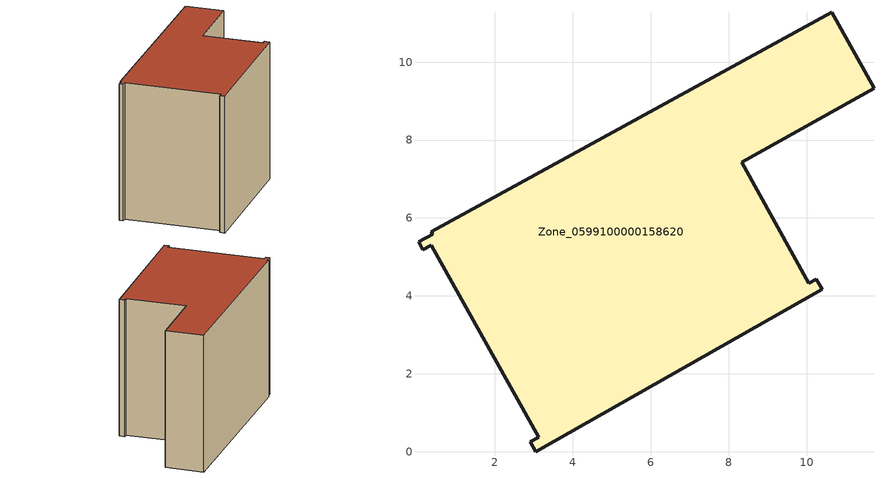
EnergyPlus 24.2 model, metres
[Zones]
Zone_0599100000158620
 floor ground (C_G): 10.64,11.28 11.73,9.33 8.33,7.43 10.06,4.32 10.25,4.43 10.4,4.17 3.05,0 2.91,0.25 3.12,0.37 0.36,5.3 0.15,5.19 0.04,5.39 0.4,5.58 0.37,5.65 z0
 wall outside (C_F): 10.06,4.32 8.33,7.43 11.73,9.33 10.64,11.28 0.37,5.65 0.4,5.58 0.04,5.39 0.15,5.19 0.36,5.3 3.12,0.37 2.91,0.25 3.05,0 10.4,4.17 10.25,4.43 10.06,4.32 z0:8.23
 roof outside (C_R): 0.37,5.65 0.4,5.58 0.04,5.39 0.15,5.19 0.36,5.3 3.12,0.37 2.91,0.25 3.05,0 10.4,4.17 10.25,4.43 10.06,4.32 8.33,7.43 11.73,9.33 10.64,11.28 z8.23
[BUILDING]
Pand.0599100000158620: North Axis=0; Terrain=City; Loads Convergence Tolerance Value=0.04; Temperature Convergence Tolerance Value=0.4; Solar Distribution=FullExterior; Maximum Number of Warmup Days=25; Minimum Number of Warmup Days=1
[Site:Location]
Rotterdam.The.Hague.AP_ZH_NLD Design_Conditions: Latitude=51.96; Longitude=4.45; Time Zone=1; Elevation=-4.5
[SITE:GROUNDTEMPERATURE:BUILDINGSURFACE]
18, 18, 18, 18, 18, 18, 18, 18, 18, 18, 18, 18
[MATERIAL] Thermal Absorptance=0.9; Solar Absorptance=0.7; Visible Absorptance=0.7
Name | Roughness | Thickness | Conductivity | Density | Specific Heat
G.TI.1965-1974 | MediumSmooth | 0.15 | 0.882353 | 540 | 1210
F.TI.1965-1974 | Rough | 0.3 | 0.697674 | 1920 | 840
R.TI.1965-1974 | MediumRough | 0.2 | 0.232558 | 1500 | 1000
[CONSTRUCTION]
C_G: G.TI.1965-1974
C_F: F.TI.1965-1974
C_R: R.TI.1965-1974
[ZONE]
Zone_0599100000158620: Type=1; Multiplier=1; Ceiling Height=Autocalculate; Volume=Autocalculate; Floor Area=autocalculate; Part of Total Floor Area=Yes
[ZONEINFILTRATION:DESIGNFLOWRATE]
Infil_Zone_0599100000158620: Zone or ZoneList or Space or SpaceList=Zone_0599100000158620; Schedule=AlwaysOn; Design Flow Rate Calculation Method=Flow/Area; Flow Rate per Floor Area=0.003; Constant Term Coefficient=1; Temperature Term Coefficient=0; Velocity Term Coefficient=0; Velocity Squared Term Coefficient=0
[HVACTEMPLATE:ZONE:IDEALLOADSAIRSYSTEM]
Zone_0599100000158620: Maximum Heating Supply Air Temperature=50; Minimum Cooling Supply Air Temperature=13; Maximum Heating Supply Air Humidity Ratio=0.0156; Minimum Cooling Supply Air Humidity Ratio=0.0077; Heating Limit=NoLimit; Cooling Limit=NoLimit; Dehumidification Control Type=ConstantSensibleHeatRatio; Cooling Sensible Heat Ratio=0.7; Dehumidification Setpoint=60; Humidification Control Type=None; Humidification Setpoint=30; Outdoor Air Method=None; Outdoor Air Flow Rate per Person=0.00944; Outdoor Air Flow Rate per Zone Floor Area=0; Outdoor Air Flow Rate per Zone=0; Demand Controlled Ventilation Type=None; Outdoor Air Economizer Type=NoEconomizer; Heat Recovery Type=None; Sensible Heat Recovery Effectiveness=0.7; Latent Heat Recovery Effectiveness=0.65
[ZONECONTROL:THERMOSTAT]
ThermostatControl_Zone_0599100000158620: Zone or ZoneList=Zone_0599100000158620; Control Type Schedule=DualSetpointControlType; Control 1=Thermostat_Zone_0599100000158620; Temperature Difference Between Cutout And Setpoint=0
[THERMOSTATSETPOINT:DUALSETPOINT]
Thermostat_Zone_0599100000158620: Heating Setpoint Temperature Schedule=HeatingSetpoint_Zone_0599100000158620; Cooling Setpoint Temperature Schedule=CoolingSetpoint_Zone_0599100000158620
[SCHEDULE:COMPACT]
HeatingSetpoint_Zone_0599100000158620: Through: 12/31, For: AllDays, Until: 24:00, 21
CoolingSetpoint_Zone_0599100000158620: Through: 12/31, For: AllDays, Until: 24:00, 24
DualSetpointControlType: Through: 12/31, For: AllDays, Until: 24:00, 4
AlwaysOn: Through: 12/31, For: AllDays, Until: 24:00, 1
